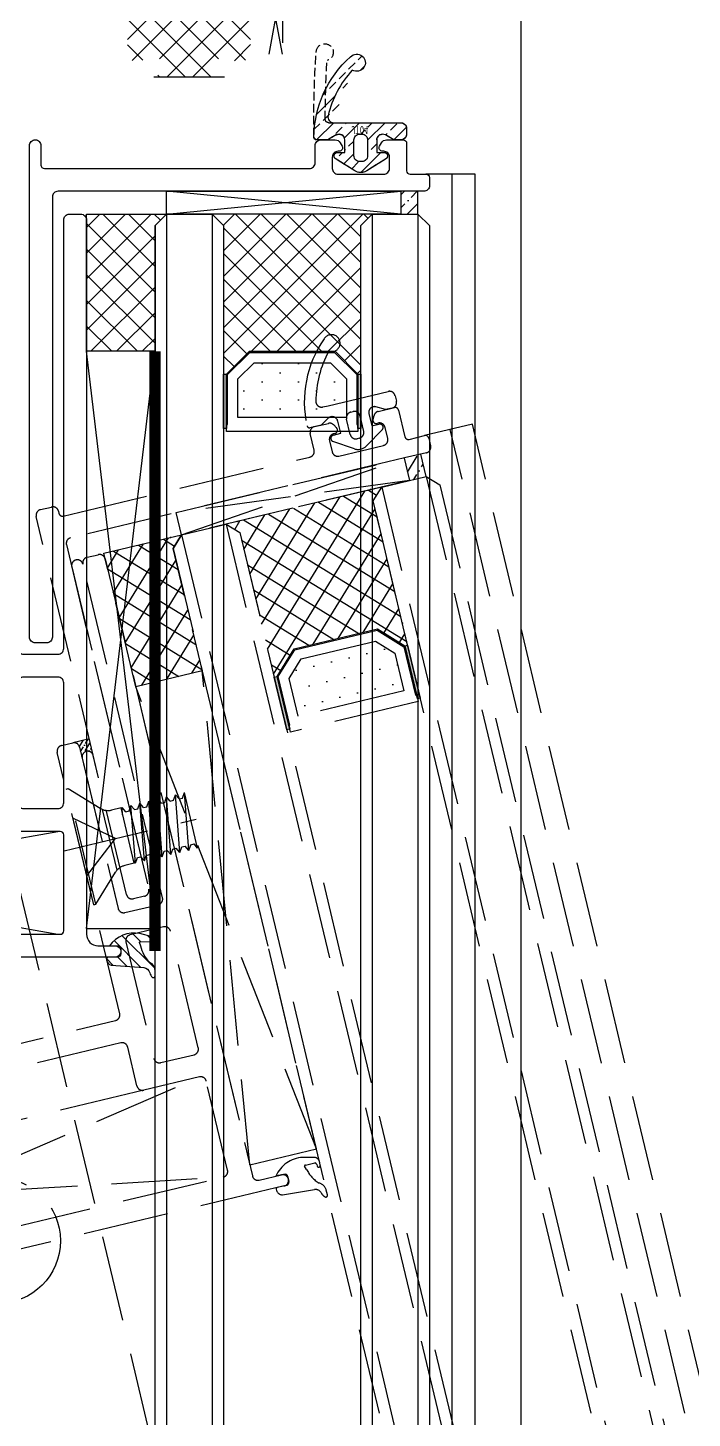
# Model space of a CAD drawing. Extents: x 220580 to 2027826, y -309201 to 71987.
# Drawn here: x 361710.4 to 361768.6, y -163010.7 to -162889 of the extents above; entities that cross this region are included whole.
import ezdxf
from ezdxf.enums import TextEntityAlignment as Align

# ---------------------------------------------------------------- set-up
doc = ezdxf.new("R2010")
doc.units = 0
doc.linetypes.add('CENTER', pattern=[2, 1.25, -0.25, 0.25, -0.25])
doc.linetypes.add('ZN-DASH', pattern=[0.35, 0.25, -0.1])
for name, color, linetype in [('!ZN1-填充-8', 8, 'Continuous'), ('!ZN1-标注-173', 173, 'Continuous'), ('!ZN3-玻璃幕墙-4', 4, 'Continuous'), ('!ZN4-辅助材料-1', 1, 'Continuous'), ('!ZN5-铝材投影-112', 112, 'Continuous'), ('!ZN5-铝材断面-6', 6, 'Continuous'), ('!ZN6-虚线-8', 8, 'ZN-DASH'), ('1辅助材料', 1, 'Continuous'), ('C18', 4, 'CENTER'), ('Fill', 8, 'Continuous'), ('L18', 6, 'Continuous')]:
    doc.layers.add(name, color=color, linetype=linetype)
doc.styles.add('黑体', font='simhei.ttf', dxfattribs={"height": 12})

# ---------------------------------------------------------------- blocks, each defined once
blk = doc.blocks.new('*U273')
at = {"layer": '!ZN1-填充-8'}
h = blk.add_hatch(dxfattribs=at)
h.set_pattern_fill('ANSI37', color=256, scale=0.5, style=0)
h.set_pattern_definition([(45, (6, 0), (-1.12253, 1.12253), []), (135, (6, 0), (-1.12253, -1.12253), [])])
h.paths.add_polyline_path([(0, 5), (0, 19), (1, 18), (14, 18), (14, 17.75), (12, 15.75), (12, 8.25), (14, 6.25), (14, 6), (1, 6)])
for points in [[(18.75, 18), (14, 18), (14, 17.75), (18.75, 17.75)], [(18.75, 6.25), (14, 6.25), (14, 6), (18.75, 6)]]:
    blk.add_hatch(color=256, dxfattribs=at).paths.add_polyline_path(points)
h = blk.add_hatch(dxfattribs=at)
h.set_pattern_fill('DOTS', color=8, style=0)
h.set_pattern_definition([(0, (6, 0), (0.79375, 1.5875), [0, -1.5875])])
h.paths.add_polyline_path([(13, 15.34), (13, 8.66), (14.41, 7.25), (17.8, 7.25), (17.8, 16.75), (14.41, 16.75)])
for p, q in [((0, 23), (421.5, 23)), ((0, 19), (421.5, 19)), ((0, 5), (421.5, 5)), ((0, 1), (421.5, 1))]:
    blk.add_line(p, q, dxfattribs=at)
at = {"layer": '!ZN3-玻璃幕墙-4'}
for points in [[(421.5, 24), (1, 24), (0, 23), (0, 19), (1, 18), (421.5, 18)], [(421.5, 6), (1, 6), (0, 5), (0, 1), (1, 0), (421.5, 0)]]:
    blk.add_lwpolyline(points, dxfattribs=at)
at = {"layer": '!ZN4-辅助材料-1'}
for points in [[(0, 5), (0, 19), (1, 18), (14, 18), (14, 17.75), (12, 15.75), (12, 8.25), (12, 8.25), (14, 6.25), (14, 6), (1, 6), (0, 5)], [(12, 15.75), (12, 8.25), (14, 6.25), (19, 6.25), (19, 17.75), (14, 17.75)], [(18.75, 18), (14, 18), (14, 17.75), (18.75, 17.75)], [(13, 15.34), (13, 8.66), (14.41, 7.25), (17.8, 7.25), (17.8, 16.75), (14.41, 16.75)], [(18.75, 6.25), (14, 6.25), (14, 6), (18.75, 6)]]:
    blk.add_lwpolyline(points, close=True, dxfattribs=at)
blk.add_lwpolyline([(18.4, 17.75), (18.4, 17.65), (14.04, 17.65), (12.1, 15.71), (12.1, 8.29), (14.04, 6.35), (18.4, 6.35), (18.4, 6.25), (18.4, 6.35)], dxfattribs=at)
at = {"layer": 'Defpoints', "color": 250}
for p in [(0, 24), (0, 18), (0, 6), (12, 6), (0, 0)]:
    blk.add_point(p, dxfattribs=at)
blk = doc.blocks.new('g1')
at = {"layer": '!ZN4-辅助材料-1', "linetype": 'ZN-DASH', "ltscale": 30}
for points in [[(9, -39.78), (9, -52.36, -0.626789), (-9, -52.36), (-9, -2.19)], [(5, -31.42), (5, -37.82, -0.536675), (-5, -37.82), (-5, -10.54)]]:
    blk.add_lwpolyline(points, format="xyb", dxfattribs=at)
for centre in [(0, 0), (0, -48)]:
    blk.add_circle(centre, 2.5, dxfattribs=at)
blk = doc.blocks.new('g4')
at = {"layer": '!ZN4-辅助材料-1', "linetype": 'ZN-DASH', "ltscale": 30}
blk.add_lwpolyline([(-54.67, 190.2), (-49.38, 200.32, -0.455726), (-46.45, 201.02), (-37.16, 194.38), (9.77, -2.15, -0.626789), (-7.74, -6.33)], format="xyb", close=True, dxfattribs=at)
blk.add_circle((-39.02, 163.41), 5.5, dxfattribs=at)
blk = doc.blocks.new('滑撑')
at = {"layer": '!ZN4-辅助材料-1', "linetype": 'ZN-DASH', "ltscale": 20}
blk.add_blockref('g4', (54.24, -217.22), dxfattribs=at)
at = {"layer": '!ZN4-辅助材料-1', "linetype": 'ZN-DASH', "ltscale": 20, "rotation": 347.8396271349503}
blk.add_blockref('g1', (10.18, -32.4), dxfattribs=at)
blk = doc.blocks.new('LDMM4')
at = {"layer": 'C18'}
for p, q in [((0, 5), (0, -5)), ((5, 0), (-5, 0))]:
    blk.add_line(p, q, dxfattribs=at)
at = {"layer": 'L18'}
blk.add_lwpolyline([(-0.8, 0.8), (-0.8, 2.2), (0.8, 2.2), (0.8, 0.8), (2.2, 0.8), (2.2, -0.8), (0.8, -0.8), (0.8, -2.2), (-0.8, -2.2), (-0.8, -0.8), (-2.2, -0.8), (-2.2, 0.8)], close=True, dxfattribs=at)
blk.add_circle((0, 0), 4, dxfattribs=at)
blk = doc.blocks.new('防脱落块')
at = {"layer": '!ZN4-辅助材料-1', "linetype": 'ZN-DASH', "ltscale": 20}
for points in [[(-10, 0), (10, 0), (10, -40), (-10, -40)], [(23.94, -79.85), (43.39, -75.21), (52.68, -114.11), (33.23, -118.76)]]:
    blk.add_lwpolyline(points, close=True, dxfattribs=at)
for points, knots in [([(-1.92, -40), (-1.93, -40.04), (-1.94, -40.08), (-1.96, -40.13), (-2.95, -43.5), (-4.43, -48.53), (-4.46, -56.67), (-3.82, -63.11), (-0.91, -68.62), (2.35, -72.31), (6.42, -75.01), (11.05, -75.46), (15.06, -73.94), (17.96, -70.16), (18.19, -64.99), (22.64, -59.93), (28.61, -62.67), (30.14, -67.31), (30.93, -71.29), (31.61, -74.7), (32.03, -76.83), (32.24, -77.87)], [-0.13138, -0.13138, -0.13138, -0.13138, 0, 0, 0, 10.466883, 15.580271, 24.386052, 29.514221, 33.979676, 39.078367, 43.776855, 47.35359, 51.536366, 57.145, 62.819229, 68.152594, 73.128927, 77.044981, 80.372625, 83.557134, 83.557134, 83.557134, 83.557134]), ([(0.17, -40), (0.1, -40.23), (0.03, -40.46), (-0.04, -40.69), (-0.04, -40.69), (-0.04, -40.69), (-0.04, -40.69), (-0.19, -41.22), (-0.35, -41.74), (-0.8, -43.3), (-1.09, -44.32), (-1.62, -46.44), (-1.86, -47.52), (-2.14, -49.24), (-2.23, -49.88), (-2.41, -51.77), (-2.44, -53.08), (-2.4, -55.18), (-2.37, -55.96), (-2.28, -57.5), (-2.22, -58.25), (-1.95, -60.49), (-1.66, -61.91), (-0.94, -64), (-0.63, -64.73), (0.1, -66.15), (0.52, -66.84), (1.47, -68.2), (2, -68.86), (2.96, -69.87), (3.35, -70.25), (4.18, -70.97), (4.61, -71.3), (5.78, -72.1), (6.53, -72.49), (8.07, -73.03), (8.89, -73.18), (10.38, -73.22), (11.04, -73.14), (12.3, -72.81), (12.88, -72.56), (13.57, -72.09), (13.75, -71.96), (14.11, -71.65), (14.27, -71.48), (14.75, -70.94), (15.03, -70.53), (15.42, -69.78), (15.56, -69.45), (15.8, -68.71), (15.9, -68.29), (16.12, -67.39), (16.22, -66.91), (16.47, -65.94), (16.61, -65.48), (16.94, -64.56), (17.13, -64.11), (17.58, -63.24), (17.84, -62.82), (18.57, -61.8), (19.08, -61.22), (20.27, -60.22), (20.96, -59.79), (22.02, -59.41), (22.32, -59.32), (23.08, -59.17), (23.55, -59.14), (24.45, -59.18), (24.9, -59.25), (26.27, -59.58), (27.16, -59.98), (28.39, -60.8), (28.81, -61.14), (29.49, -61.8), (29.77, -62.11), (30.26, -62.75), (30.47, -63.08), (31.19, -64.33), (31.53, -65.26), (31.91, -66.52), (32, -66.88), (32.18, -67.58), (32.27, -67.94), (32.5, -68.98), (32.65, -69.67), (33.05, -71.7), (33.31, -73.03), (33.78, -75.38), (33.99, -76.39), (34.19, -77.4)], [-0.716074, -0.716074, -0.716074, -0.716074, -0.006816, -0.006816, -0.006816, 0, 0, 0, 1.626223, 1.626223, 4.878669, 4.878669, 8.379967, 8.379967, 10.448984, 10.448984, 14.58702, 14.58702, 16.972118, 16.972118, 19.357215, 19.357215, 24.127411, 24.127411, 26.797284, 26.797284, 29.467157, 29.467157, 32.294314, 32.294314, 34.132581, 34.132581, 35.970848, 35.970848, 39.022032, 39.022032, 42.073217, 42.073217, 44.592376, 44.592376, 47.111535, 47.111535, 48.060688, 48.060688, 49.009842, 49.009842, 50.908148, 50.908148, 52.368911, 52.368911, 53.829673, 53.829673, 55.290435, 55.290435, 56.539128, 56.539128, 57.661556, 57.661556, 58.783983, 58.783983, 60.47596, 60.47596, 62.167936, 62.167936, 62.779817, 62.779817, 63.71072, 63.71072, 64.641623, 64.641623, 66.70366, 66.70366, 67.865762, 67.865762, 68.776978, 68.776978, 69.688193, 69.688193, 72.171552, 72.171552, 73.19876, 73.19876, 74.225968, 74.225968, 76.280385, 76.280385, 80.389218, 80.389218, 83.484339, 83.484339, 83.484339, 83.484339])]:
    blk.add_open_spline(points, degree=3, knots=knots, dxfattribs=at)
for p in [(0, -10), (0, -30)]:
    blk.add_blockref('LDMM4', p, dxfattribs=at)
at = {"layer": '!ZN4-辅助材料-1', "linetype": 'ZN-DASH', "ltscale": 20, "rotation": 13.42932730144373}
for p in [(35.99, -87.26), (40.63, -106.71)]:
    blk.add_blockref('LDMM4', p, dxfattribs=at)
blk = doc.blocks.new('20201207132729修')
at = {"layer": '!ZN1-填充-8', "linetype": 'ZN-DASH', "ltscale": 30}
h = blk.add_hatch(dxfattribs=at)
h.set_pattern_fill('ANSI36', color=256, scale=0.5, angle=13.4294, style=0)
h.set_pattern_definition([(58.429364, (-83369.4192, -47808.5754), (0.0509714196, 1.59904209), [1.984375, -0.396875, 0, -0.396875])])
h.paths.add_polyline_path([(21.18, 36.16), (21.65, 34.21), (20.19, 33.86), (19.72, 35.81)])
h = blk.add_hatch(dxfattribs=at)
h.set_pattern_fill('ANSI37', color=256, scale=0.5, angle=13.4294, style=0)
h.set_pattern_definition([(58.429364, (-51111.8048, -40075.5708), (-1.35254264, 0.83113456), []), (148.429364, (-51111.8048, -40075.5708), (-0.83113456, -1.35254264), [])])
h.paths.add_polyline_path([(17.76, 33.28), (4.14, 30.03), (5.34, 29.29), (8.36, 16.65), (8.61, 16.71), (10.09, 19.12), (17.38, 20.86), (19.79, 19.38), (20.03, 19.43), (17.02, 32.08)])
h = blk.add_hatch(dxfattribs=at)
h.set_pattern_fill('ANSI37', color=256, angle=103.4294, style=0)
h.set_pattern_definition([(148.429364, (-2176.137, -61497.5225), (-0.83113456, -1.35254264), []), (238.429364, (-2176.137, -61497.5225), (1.35254264, -0.83113456), [])])
h.paths.add_polyline_path([(-3.77, 15.81), (-6.44, 26.99), (-6.56, 27.48), (0.25, 29.1), (-0.49, 27.9), (2.06, 17.2)])
h = blk.add_hatch(dxfattribs=at)
h.set_pattern_fill('DOTS', color=256, angle=13.4294, style=0)
h.set_pattern_definition([(13.429364, (-51111.8048, -40075.5708), (0.40335529, 1.72843855), [0, -1.5875])])
h.paths.add_polyline_path([(10.72, 18.24), (17.21, 19.79), (18.91, 18.74), (19.7, 15.45), (10.46, 13.24), (9.67, 16.53)])
for points in [[(20.89, 14.76), (19.79, 19.38), (20.03, 19.43), (21.14, 14.81)], [(9.47, 12.03), (8.36, 16.65), (8.61, 16.71), (9.71, 12.09)]]:
    blk.add_hatch(color=256, dxfattribs=at).paths.add_polyline_path(points)
h = blk.add_hatch(dxfattribs=at)
h.set_pattern_fill('ANSI36', color=256, scale=0.2, angle=13.4294, style=0)
h.set_pattern_definition([(58.42936397, (-26177.54353, -50554.8144), (0.0203885678, 0.639616836), [0.79375, -0.15875, 0, -0.15875])])
h.paths.add_polyline_path([(-8.08, 10.15), (-8.08, 10.15, -0.414214), (-7.48, 9.78), (-7.82, 11.24), (-9.28, 10.89, -0.414214), (-8.68, 10.52), (-8.45, 9.55, -0.414214)])
for p, q in [((119.9, -364.35), (23.75, 38.31)), ((0.25, 29.1), (19.72, 35.81)), ((21.65, 34.21), (21.18, 36.16)), ((21.65, 34.21), (116.81, -364.35)), ((20.19, 33.86), (-0.22, 31.05)), ((17.76, 33.28), (112.7, -364.35)), ((4.14, 30.03), (98.31, -364.35)), ((0.25, 29.1), (94.2, -364.35)), ((6.21, -26.02), (2.06, 17.2)), ((12.05, -24.63), (-3.77, 15.81)), ((-7.82, 11.24), (-9.28, 10.89)), ((-9.86, 6.85), (-9.67, 6.89)), ((-7.44, -3.27), (-9.86, 6.85)), ((-7.25, -3.22), (-9.67, 6.89)), ((-9.67, 6.89), (-6.87, 5.18)), ((-1.23, 5.69), (-1.06, 6.17)), ((-0.68, 1.12), (-1.06, 6.17)), ((-0.75, 5.8), (-1.06, 6.17)), ((-0.46, 5.87), (-0.28, 6.36)), ((0.1, 1.31), (-0.28, 6.36)), ((0.03, 5.99), (-0.28, 6.36)), ((0.32, 6.06), (0.49, 6.54)), ((1.65, 1.68), (0.49, 6.54)), ((0.88, 1.49), (0.49, 6.54)), ((-5.39, -0.24), (-6.66, 5.07)), ((-5.05, 5.22), (-5.89, 5.02)), ((-3.89, 0.36), (-5.05, 5.22)), ((-5.01, 5.07), (-4.95, 5.24)), ((-4.64, 4.87), (-4.95, 5.24)), ((-4.91, 4.61), (-4.95, 5.24)), ((-4.64, 4.87), (-4.35, 4.94)), ((-4.35, 4.94), (-4.18, 5.43)), ((-3.79, 0.38), (-4.18, 5.43)), ((-3.86, 5.06), (-4.18, 5.43)), ((-3.86, 5.06), (-3.57, 5.13)), ((-3.57, 5.13), (-3.4, 5.61)), ((-3.01, 0.57), (-3.4, 5.61)), ((-3.08, 5.24), (-3.4, 5.61)), ((-3.08, 5.24), (-2.79, 5.31)), ((-2.79, 5.31), (-2.62, 5.8)), ((-2.24, 0.75), (-2.62, 5.8)), ((-2.3, 5.43), (-2.62, 5.8)), ((-2.3, 5.43), (-2.01, 5.5)), ((-2.01, 5.5), (-1.84, 5.99)), ((-1.46, 0.94), (-1.84, 5.99)), ((-1.52, 5.62), (-1.84, 5.99)), ((-1.52, 5.62), (-1.23, 5.69)), ((-0.75, 5.8), (-0.46, 5.87)), ((0.03, 5.99), (0.32, 6.06)), ((-10.02, 1.46), (1.53, 4.22)), ((-5.54, 2.53), (-9.26, 4.32)), ((-8.05, -0.74), (-5.54, 2.53)), ((-2.24, 0.75), (-2.06, 1.24)), ((-2.06, 1.24), (-1.77, 1.31)), ((-1.46, 0.94), (-1.77, 1.31)), ((-1.46, 0.94), (-1.29, 1.42)), ((-1.29, 1.42), (-1, 1.49)), ((-0.68, 1.12), (-1, 1.49)), ((-0.68, 1.12), (-0.51, 1.61)), ((-0.51, 1.61), (-0.22, 1.68)), ((0.1, 1.31), (-0.22, 1.68)), ((0.1, 1.31), (0.27, 1.79)), ((0.27, 1.79), (0.56, 1.86)), ((0.88, 1.49), (0.56, 1.86)), ((0.88, 1.49), (1.05, 1.98)), ((1.05, 1.98), (1.34, 2.05)), ((1.65, 1.68), (1.34, 2.05)), ((-3.89, 0.36), (-4.73, 0.16)), ((-3.79, 0.38), (-3.93, 0.55)), ((-3.79, 0.38), (-3.62, 0.87)), ((-3.62, 0.87), (-3.33, 0.94)), ((-3.01, 0.57), (-3.33, 0.94)), ((-3.01, 0.57), (-2.84, 1.05)), ((-2.84, 1.05), (-2.55, 1.12)), ((-2.24, 0.75), (-2.55, 1.12)), ((-7.25, -3.22), (-5.53, -0.43)), ((-7.44, -3.27), (-7.25, -3.22)), ((-45.71, -38.93), (1.81, -18.33)), ((-3.06, -19.49), (-27.37, -25.3)), ((-47.8, -30.18), (3.9, -27.09))]:
    blk.add_line(p, q, dxfattribs=at)
for points in [[(13.08, 40.39), (18.33, 41.64, -0.414214), (18.93, 41.27), (19.05, 40.79, -0.414214), (18.68, 40.19), (18.1, 40.05), (17.26, 40.29, 0.575867), (16.64, 39.7), (16.89, 38.63), (17.52, 38.78, -0.691129), (17.83, 38.31), (16.42, 36.87, -0.288214), (15.38, 36.62), (13.47, 37.27, -0.691129), (13.54, 37.83), (14.17, 37.98), (13.91, 39.05, 0.575867), (13.08, 39.3), (12.45, 38.7), (11.48, 38.47, -0.414214), (11.23, 38.62), (11.23, 38.62, -0.21258), (12.72, 46.23, -2.116586), (13.13, 45.15, 0.127199), (12, 40.77, 0.484661), (12.62, 40.28), (13.08, 40.39)], [(-8.39, 26.53, -0.414214), (-8.02, 27.13), (-7.05, 27.36, -0.414214), (-6.44, 26.99), (6.44, -26.99, 0.414214), (7.05, -27.36), (8.99, -26.9, -0.414214), (9.6, -27.27), (9.6, -27.27, -0.414214), (9.22, -27.87), (-47.19, -41.34, -0.414214)], [(-19.15, -16.65), (-5.54, -13.4), (-5.54, -13.4, 0.414214), (-5.17, -12.8), (-10.63, 10.06, -0.414214), (-10.26, 10.66), (-9.28, 10.89, -0.414214), (-8.68, 10.52), (-5.31, -3.58, 0.414214), (-4.71, -3.95), (-1.79, -3.26, 0.414214), (-1.42, -2.65), (-8.39, 26.53)], [(-8.39, 26.53, 0.414214), (-8.99, 26.9), (-8.99, 26.9, 0.414214), (-9.36, 26.29), (-2.63, -1.91, -0.414214), (-3, -2.52), (-3.97, -2.75, -0.414214), (-4.57, -2.38), (-7.48, 9.78, 0.414214), (-8.08, 10.15), (-8.08, 10.15, 0.414214), (-8.45, 9.55), (-5.31, -3.58, 0.414214), (-4.71, -3.95), (-1.79, -3.26, 0.414214), (-1.42, -2.65), (-8.39, 26.53)], [(-45.71, -38.93), (3.9, -27.09, 0.414214), (4.27, -26.48), (2.41, -18.7, 0.414214), (1.81, -18.33), (-3.06, -19.49, -0.414214), (-3.66, -19.12), (-4.47, -15.72, 0.414214), (-5.07, -15.35), (-15.04, -17.73, 0.414214)], [(9.33, -26.85, -0.361853), (9.53, -27.01), (9.64, -27.46, -0.414081), (9.42, -27.82), (8.62, -28.01, 0.393774), (8.52, -28.16), (8.56, -28.27, 0.339454), (9.07, -28.64), (11.89, -28.18, -0.309009), (12.49, -28.5, 0.166198), (12.82, -28.83, 0.615201), (13.01, -28.65), (12.91, -28.24, 0.280837), (12.29, -27.62, -0.147614), (11.19, -26.42), (11.01, -26.14, -0.611335), (11.1, -26.04), (11.91, -25.84, -0.273777), (12.07, -25.99), (12.1, -26.11, 1.027808), (12.38, -26.03), (12.31, -25.71, 0.252626), (11.95, -25.38), (10.85, -25.37, 0.287212), (8.51, -27.01, -0.009769), (9.33, -26.85, -0.030001)]]:
    blk.add_lwpolyline(points, format="xyb", dxfattribs=at)
for points in [[(-10.52, 31.16), (-10.48, 30.96, 0.414214), (-10.12, 30.74), (11.48, 35.9, 0.414214), (11.85, 36.5), (11.5, 37.96, -0.414214), (11.87, 38.56), (13.09, 38.85, -0.267949), (13.57, 38.71), (13.81, 38.46, -0.57735), (13.66, 37.96), (13.56, 37.94, 0.414214), (13.19, 37.33), (13.42, 36.36, 0.414214), (14.02, 35.99), (17.92, 36.92, 0.414214), (18.29, 37.52), (18.05, 38.5, 0.414214), (17.45, 38.87), (17.35, 38.84, -0.57735), (17, 39.22), (17.1, 39.55, -0.267949), (17.46, 39.9), (18.87, 40.23, -0.414214), (19.23, 40.01), (19.79, 37.68, 0.414214), (20.15, 37.45), (21.51, 37.78, -0.414214), (21.88, 37.56), (22.04, 36.88, -0.414214), (21.67, 36.27), (19.76, 35.82), (-9.46, 28.84, 0.414214), (-9.83, 28.24), (-2.63, -1.91, -0.414214), (-3, -2.52), (-3.97, -2.75, -0.414214), (-4.57, -2.38), (-12.47, 30.69, -0.414214), (-12.1, 31.3), (-11.13, 31.53, -0.414214)], [(15.86, 39.51), (16.18, 38.15, -0.414214), (15.81, 37.55), (15.62, 37.5, -0.414214), (15.01, 37.87), (14.69, 39.23, -0.414214), (15.06, 39.83), (15.25, 39.88, -0.414214)], [(1.71, -15.78), (-0.73, -5.57, 0.414214), (-1.33, -5.2), (-4.25, -5.9, 0.414214), (-4.62, -6.5), (-2.18, -16.71, 0.414214), (-1.58, -17.08), (1.34, -16.39, 0.414214)]]:
    blk.add_lwpolyline(points, format="xyb", close=True, dxfattribs=at)
for points in [[(121.95, -364.35), (25.7, 38.78), (21.51, 37.78)], [(111.67, -364.35), (17.02, 32.08), (17.76, 33.28), (21.65, 34.21), (22.85, 33.47), (117.84, -364.35)], [(93.17, -364.35), (-0.49, 27.9), (0.25, 29.1), (4.14, 30.03), (5.34, 29.29), (99.34, -364.35)], [(9.63, 12.43), (9.72, 12.45), (8.71, 16.69), (10.15, 19.03), (17.36, 20.75), (19.7, 19.31), (20.72, 15.07), (20.81, 15.1), (20.72, 15.07)]]:
    blk.add_lwpolyline(points, dxfattribs=at)
for points in [[(-0.22, 31.05), (19.72, 35.81), (20.19, 33.86), (0.25, 29.1)], [(17.76, 33.28), (4.14, 30.03), (5.34, 29.29), (8.36, 16.65), (8.61, 16.71), (10.09, 19.12), (17.38, 20.86), (17.38, 20.86), (19.79, 19.38), (20.03, 19.43), (17.02, 32.08), (17.76, 33.28)], [(-3.77, 15.81), (-6.44, 26.99), (-6.56, 27.48), (0.25, 29.1), (-0.49, 27.9), (2.06, 17.2)], [(10.09, 19.12), (17.38, 20.86), (19.79, 19.38), (20.95, 14.51), (9.77, 11.84), (8.61, 16.71)], [(10.72, 18.24), (17.21, 19.79), (18.91, 18.74), (19.7, 15.45), (10.46, 13.24), (9.67, 16.53)], [(20.89, 14.76), (19.79, 19.38), (20.03, 19.43), (21.14, 14.81)], [(12.05, -24.63), (2.06, 17.2), (-3.77, 15.81), (6.21, -26.02)], [(9.47, 12.03), (8.36, 16.65), (8.61, 16.71), (9.71, 12.09)]]:
    blk.add_lwpolyline(points, close=True, dxfattribs=at)
for centre, start, end in [((-6.19, 6.28), 238.4294, 283.4294), ((-4.43, -1.11), 103.4294, 148.4294)]:
    blk.add_arc(centre, 1.3, start, end, dxfattribs=at)
for p in [(16.78, 33.05), (5.11, 30.26), (-0.72, 28.87), (19.57, 21.38)]:
    blk.add_point(p, dxfattribs=at)
blk = doc.blocks.new('JT04')
at = {"layer": '!ZN1-填充-8'}
h = blk.add_hatch(dxfattribs=at)
h.set_pattern_fill('ANSI33', color=256, scale=0.5, style=0)
h.set_pattern_definition([(45, (35969.105, 42810.8134), (-1.122532015, 1.122532015), []), (45, (35970.2275, 42810.8134), (-1.122532015, 1.122532015), [0.79375, -0.396875])])
edge = h.paths.add_edge_path(flags=16)
edge.add_line((-3, -0.6), (-1.6, -0.6))
edge.add_arc((-1.6, -0.1), 0.5, 270, 360)
edge.add_line((-1.1, -0.1), (-1.1, 0.1))
edge.add_arc((-1.6, 0.1), 0.5, 0, 90)
edge.add_line((-1.6, 0.6), (-3, 0.6))
edge.add_arc((-3, 0.1), 0.5, 90, 180)
edge.add_line((-3.5, 0.1), (-3.5, -0.1))
edge.add_arc((-3, -0.1), 0.5, 180, 270)
edge = h.paths.add_edge_path()
edge.add_line((-4.5, 1.9), (-4.5, -3.5))
edge.add_arc((-4, -3.5), 0.5, 180, 270)
edge.add_line((-4, -4), (-3.5, -4))
edge.add_arc((-3.5, -3.5), 0.5, 270, 360)
edge.add_line((-3, -3.5), (-3, -2.9))
edge.add_line((-3, -2.9), (-3.43, -2.15))
edge.add_arc((-3, -1.9), 0.5, 90, 209.7449, ccw=False)
edge.add_line((-3, -1.4), (-1.9, -1.4))
edge.add_line((-1.9, -1.4), (-1.9, -2.04))
edge.add_arc((-1.6, -2.04), 0.3, 180, 318.5979)
edge.add_line((-1.37, -2.24), (-0.3, -0.53))
edge.add_arc((-1.15, 0), 1, 327.8446, 392.1554)
edge.add_line((-0.3, 0.53), (-1.37, 2.24))
edge.add_arc((-1.6, 2.04), 0.3, 41.4021, 180)
edge.add_line((-1.9, 2.04), (-1.9, 1.4))
edge.add_line((-1.9, 1.4), (-3, 1.4))
edge.add_arc((-3, 1.9), 0.5, 150.2551, 270, ccw=False)
edge.add_line((-3.43, 2.15), (-3, 2.9))
edge.add_line((-3, 2.9), (-3, 3.9))
edge.add_arc((-3.2, 3.9), 0.2, 0, 90)
edge.add_line((-3.2, 4.1), (-3.21, 4.1))
edge.add_arc((-3.13, -5.42), 9.52, 90.4574, 138.4625)
edge.add_arc((-9.75, 0.35), 0.75, 132.7875, 391.6323)
edge.add_arc((-3.02, -5.93), 9.04, 103.4306, 132.4268, ccw=False)
edge.add_arc((-5, 2.37), 0.5, 0, 103.4306, ccw=False)
edge.add_line((-4.5, 2.37), (-4.5, 1.9))
at = {"layer": '!ZN4-辅助材料-1', "color": 1}
blk.add_lwpolyline([(-4.5, 1.9), (-4.5, -3.5, 0.414214), (-4, -4), (-3.5, -4, 0.414214), (-3, -3.5), (-3, -2.9), (-3.43, -2.15, -0.575867), (-3, -1.4), (-1.9, -1.4), (-1.9, -2.04, 0.691129), (-1.37, -2.24), (-0.3, -0.53, 0.288214), (-0.3, 0.53), (-1.37, 2.24, 0.691129), (-1.9, 2.04), (-1.9, 1.4), (-3, 1.4, -0.575867), (-3.43, 2.15), (-3, 2.9), (-3, 3.9, 0.414214), (-3.2, 4.1), (-3.21, 4.1, 0.21258), (-10.26, 0.9, 2.116586), (-9.11, 0.74, -0.127199), (-5.11, 2.86, -0.484661), (-4.5, 2.37), (-4.5, 1.9)], format="xyb", dxfattribs=at)
blk.add_lwpolyline([(-3, -0.6), (-1.6, -0.6, 0.414214), (-1.1, -0.1), (-1.1, 0.1, 0.414214), (-1.6, 0.6), (-3, 0.6, 0.414214), (-3.5, 0.1), (-3.5, -0.1, 0.414214)], format="xyb", close=True, dxfattribs=at)
at = {"layer": '!ZN6-虚线-8', "color": 8, "linetype": 'ZN-DASH', "ltscale": 3}
blk.add_lwpolyline([(-4.5, -3.5, 0.414214), (-4, -4), (-3.5, -4, 0.414214), (-3, -3.5), (-3, -2.9), (-3.43, -2.15, -0.575867), (-3, -1.4), (-1.9, -1.4), (-1.9, -2.04, 0.691129), (-1.37, -2.24), (-0.3, -0.53, 0.288214), (-0.3, 0.53), (-1.37, 2.24, 0.691129), (-1.9, 2.04), (-1.9, 1.4), (-3, 1.4, -0.575867), (-3.43, 2.15), (-3, 2.9), (-3, 3.81, 0.409469), (-3.3, 4.1, 0.021847), (-10.66, 3.9, 2.016412), (-9.94, 2.95, -0.014687), (-4.8, 3.11, -0.415315), (-4.5, 2.81), (-4.5, 1.9)], format="xyb", close=True, dxfattribs=at)
at = {"layer": 'Defpoints', "ltscale": 15, "style": '黑体', "width": 0.8}
blk.add_text('JT04', height=0.7, rotation=270, dxfattribs=at).set_placement((-4.2, 0.09), align=Align.CENTER)
blk = doc.blocks.new('3mm厚胶条')
at = {"layer": 'Fill'}
h = blk.add_hatch(dxfattribs=at)
h.set_pattern_fill('ANSI31', color=256, scale=0.5)
h.set_pattern_definition([(45, (0, 0), (-0.56127, 0.56127), [])])
edge = h.paths.add_edge_path()
edge.add_arc((0.2, 0.3), 0.3, 269.9759, 360, ccw=False)
edge.add_line((0.2, 0), (-0.2, 0))
edge.add_arc((-0.2, 0.3), 0.3, 180, 269.9742, ccw=False)
edge.add_line((-0.5, 0.3), (-0.5, 1.12))
edge.add_arc((-0.62, 1.12), 0.129, 359.2239, 445.1968)
edge.add_line((-0.61, 1.25), (-0.73, 1.24))
edge.add_arc((-0.7, 0.72), 0.522, 92.7067, 167.7067)
edge.add_line((-1.21, 0.83), (-1.41, -2.02))
edge.add_arc((-2.01, -1.94), 0.603, 283.8045, 352.491, ccw=False)
edge.add_arc((-1.71, -3.24), 0.727, 102.3956, 140.1403)
edge.add_arc((-2.15, -2.85), 0.148, 146.7831, 273.1826)
edge.add_line((-2.14, -3), (-1.72, -3))
edge.add_arc((-1.72, -2.15), 0.851, 270.0552, 332.802)
edge.add_arc((1.05, -4.49), 2.8, 102.3225, 135.9107, ccw=False)
edge.add_line((0.45, -1.75), (0.77, -1.64))
edge.add_arc((0.78, -1.71), 0.0746, -26.0489, 99.7067, ccw=False)
edge.add_line((0.85, -1.74), (0.86, -2.58))
edge.add_arc((0.66, -2.48), 0.224, 272.7067, 333.9511, ccw=False)
edge.add_line((0.67, -2.7), (0.55, -2.71))
edge.add_arc((0.55, -2.85), 0.145, 91.2064, 274.3491)
edge.add_line((0.56, -3), (0.88, -3))
edge.add_arc((0.84, -2.49), 0.515, 275.1038, 331.8149)
edge.add_line((1.29, -2.73), (1.56, -1.66))
edge.add_arc((-1.09, -1.18), 2.7, 349.6372, 413.7361)
edge.add_line((0.5, 1), (0.5, 0.3))
at = {"layer": '1辅助材料'}
blk.add_lwpolyline([(0.5, 0.3, -0.414337), (0.2, 0), (-0.2, 0, -0.414081), (-0.5, 0.3), (-0.5, 1.12, 0.393774), (-0.61, 1.25), (-0.73, 1.24, 0.339454), (-1.21, 0.83), (-1.41, -2.02, -0.309009), (-1.87, -2.53, 0.166198), (-2.27, -2.77, 0.615201), (-2.14, -3), (-1.72, -3, 0.280837), (-0.96, -2.54, -0.147614), (0.45, -1.75), (0.77, -1.64, -0.611335), (0.85, -1.74), (0.86, -2.58, -0.273777), (0.67, -2.7), (0.55, -2.71, 1.027808), (0.56, -3), (0.88, -3, 0.252626), (1.29, -2.73), (1.56, -1.66, 0.287213), (0.5, 1), (0.5, 0.3)], format="xyb", dxfattribs=at)
blk = doc.blocks.new('20250828095116', base_point=(-112701.35, -32061.51))
at = {"layer": '!ZN1-填充-8'}
h = blk.add_hatch(dxfattribs=at)
h.set_pattern_fill('ANSI37', color=256, angle=90, style=0)
h.set_pattern_definition([(135, (0, 0), (-1.122532015, -1.122532015), []), (225, (0, 0), (1.122532015, -1.122532015), [])])
h.paths.add_polyline_path([(-112708.35, -32049.51), (-112708.35, -32061.01), (-112708.35, -32061.51), (-112701.35, -32061.51), (-112702.35, -32060.51), (-112702.35, -32049.51)])
at = {"layer": '!ZN1-填充-8', "ltscale": 15}
for p, q in [((-112708.35, -31999.01), (-112702.35, -32049.51)), ((-112702.35, -31999.01), (-112708.35, -32049.51))]:
    blk.add_line(p, q, dxfattribs=at)
at = {"layer": '!ZN4-辅助材料-1', "ltscale": 20, "const_width": 1}
blk.add_lwpolyline([(-112702.35, -32049.51), (-112702.35, -31997.05)], dxfattribs=at)
at = {"layer": '!ZN4-辅助材料-1'}
for points in [[(-112702.35, -31999.01), (-112702.35, -32049.51), (-112708.35, -32049.51), (-112708.35, -31999.01)], [(-112708.35, -32049.51), (-112708.35, -32061.01), (-112708.35, -32061.51), (-112701.35, -32061.51), (-112702.35, -32060.51), (-112702.35, -32049.51)]]:
    blk.add_lwpolyline(points, close=True, dxfattribs=at)
at = {"layer": '!ZN1-标注-173', "ltscale": 50, "extrusion": (0, 0, -1), "zscale": -1, "rotation": 270}
blk.add_blockref('3mm厚胶条', (112705.35, -31997.01), dxfattribs=at)
blk = doc.blocks.new('20250828095135', base_point=(-112732.75, -32047.51))
at = {"layer": '!ZN5-铝材断面-6'}
blk.add_lwpolyline([(-112712.34, -32067.51), (-112712.34, -32065.81, -0.414214), (-112712.04, -32065.51), (-112688.84, -32065.51, -0.414214), (-112688.34, -32066.01), (-112688.34, -32067.51, 0.414214), (-112687.84, -32068.01), (-112686.59, -32068.01, 0.267949), (-112686.16, -32067.76), (-112685.99, -32067.46, 0.57735), (-112686.24, -32067.01), (-112686.34, -32067.01, -0.414214), (-112686.84, -32066.51), (-112686.84, -32065.51, -0.414214), (-112686.34, -32065.01), (-112682.34, -32065.01, -0.414214), (-112681.84, -32065.51), (-112681.84, -32066.51, -0.414214), (-112682.34, -32067.01), (-112682.44, -32067.01, 0.57735), (-112682.7, -32067.46), (-112682.53, -32067.76, 0.267949), (-112682.1, -32068.01), (-112680.64, -32068.01, 0.414214), (-112680.34, -32067.71), (-112680.34, -32065.31, -0.414214), (-112680.04, -32065.01), (-112678.64, -32065.01, 0.414214), (-112678.34, -32064.71), (-112678.34, -32064.01, 0.414214), (-112678.84, -32063.51), (-112680.8, -32063.51), (-112710.84, -32063.51, -0.414214), (-112711.34, -32063.01), (-112711.34, -32024.51, 0.414214), (-112711.84, -32024.01), (-112712.84, -32024.01, 0.414214), (-112713.34, -32024.51), (-112713.34, -32067.51, 0.414214), (-112712.84, -32068.01), (-112712.84, -32068.01, 0.414214)], format="xyb", close=True, dxfattribs=at)
blk = doc.blocks.new('20250828095149', base_point=(-112732.75, -32047.51))
at = {"layer": '!ZN1-填充-8', "ltscale": 15}
for p, q in [((-112761.85, -31998.51), (-112710.85, -32007.51)), ((-112761.85, -32007.51), (-112710.85, -31998.51)), ((-112715.85, -32007.51), (-112740.85, -32007.51))]:
    blk.add_line(p, q, dxfattribs=at)
at = {"layer": '!ZN5-铝材断面-6'}
for points in [[(-112730.43, -32014.01), (-112716.85, -32014.01, -0.414214), (-112716.35, -32014.51), (-112716.35, -32038.01, 0.414214), (-112715.85, -32038.51), (-112714.85, -32038.51, 0.414214), (-112714.35, -32038.01), (-112714.35, -32023.51, -0.414214), (-112713.85, -32023.01), (-112710.85, -32023.01, -0.414214), (-112710.35, -32023.51), (-112710.35, -32061.01, 0.414214), (-112709.85, -32061.51), (-112708.85, -32061.51, 0.414214), (-112708.35, -32061.01), (-112708.35, -31998.51, -0.414214), (-112707.35, -31997.51), (-112705.85, -31997.51, 0.414214), (-112705.35, -31997.01, 0.414214), (-112705.85, -31996.51), (-112763.85, -31996.51, 0.414214), (-112764.35, -31997.01), (-112764.35, -32013.51, 0.414214), (-112763.85, -32014.01), (-112760.35, -32014.01, 0.414214), (-112759.85, -32013.51), (-112759.85, -32013.01, 0.414214), (-112760.35, -32012.51), (-112761.85, -32012.51, -0.414214), (-112762.35, -32012.01), (-112762.35, -32010.01, -0.414214), (-112761.85, -32009.51), (-112742.85, -32009.51, -0.414214), (-112742.35, -32010.01), (-112742.35, -32012.01, -0.414214), (-112742.85, -32012.51), (-112744.35, -32012.51, 0.414214), (-112744.85, -32013.01), (-112744.85, -32013.51, 0.414214), (-112744.35, -32014.01), (-112732.26, -32014.01, 0.198912), (-112731.91, -32013.87), (-112731.7, -32013.66, -0.414214), (-112730.99, -32013.66), (-112730.78, -32013.87, 0.198912)], [(-112735.6, -32012.01), (-112739.85, -32012.01, -0.414214), (-112740.35, -32011.51), (-112740.35, -32008.01, 0.414214), (-112740.85, -32007.51), (-112762.05, -32007.51, -0.414214), (-112762.35, -32007.21), (-112762.35, -31998.81, -0.414214), (-112762.05, -31998.51), (-112710.65, -31998.51, -0.414214), (-112710.35, -31998.81), (-112710.35, -32007.21, -0.414214), (-112710.65, -32007.51), (-112715.85, -32007.51, 0.414214), (-112716.35, -32008.01), (-112716.35, -32011.51, -0.414214), (-112716.85, -32012.01), (-112727.1, -32012.01, -0.414214), (-112727.6, -32011.51), (-112727.6, -32008.01, 0.414214), (-112728.1, -32007.51), (-112729.1, -32007.51, 0.414214), (-112729.6, -32008.01), (-112729.6, -32011.51, -0.414214), (-112730.1, -32012.01), (-112732.6, -32012.01, -0.414214), (-112733.1, -32011.51), (-112733.1, -32008.01, 0.414214), (-112733.6, -32007.51), (-112734.6, -32007.51, 0.414214), (-112735.1, -32008.01), (-112735.1, -32011.51, -0.414214)], [(-112710.35, -32010.01), (-112710.35, -32020.51, -0.414214), (-112710.85, -32021.01), (-112713.85, -32021.01, -0.414214), (-112714.35, -32020.51), (-112714.35, -32010.01, -0.414214), (-112713.85, -32009.51), (-112710.85, -32009.51, -0.414214)]]:
    blk.add_lwpolyline(points, format="xyb", close=True, dxfattribs=at)
blk = doc.blocks.new('20200528171243')
at = {"layer": '!ZN1-填充-8', "ltscale": 15}
h = blk.add_hatch(dxfattribs=at)
h.set_pattern_fill('ANSI36', color=256, scale=0.5, style=0)
h.set_pattern_definition([(45, (-2, -29.8455), (0.42095, 1.54348), [1.98438, -0.39687, 0, -0.39687])])
h.paths.add_polyline_path([(-2, -29.85), (0, -29.85), (0, -28.35), (-2, -28.35)])
at = {"layer": '!ZN3-玻璃幕墙-4', "color": 8, "ltscale": 15}
for p, q in [((0, -7.85), (-2, -28.35)), ((0, -28.35), (-2, -7.85))]:
    blk.add_line(p, q, dxfattribs=at)
at = {"layer": '!ZN4-辅助材料-1'}
blk.add_line((0, -29.85), (-2, -29.85), dxfattribs=at)
blk.add_lwpolyline([(-2, -7.85), (-2, -28.35), (0, -28.35), (0, -7.85)], close=True, dxfattribs=at)
blk = doc.blocks.new('20250828100248')
at = {"layer": '!ZN1-填充-8'}
h = blk.add_hatch(dxfattribs=at)
h.set_pattern_fill('ANSI37', color=8)
h.set_pattern_definition([(45, (76333.1129, -6600.1659), (-1.122532015, 1.122532015), []), (135, (76333.1129, -6600.1659), (-1.122532015, -1.122532015), [])])
h.paths.add_polyline_path([(73.57, 85.26, -0.393051), (74.06, 84.8, 0.929735), (75.26, 84.8, -0.47191), (75.89, 85.24, -0.477091), (76.86, 84.46), (76.86, 79.2, -0.414214), (76.06, 78.4, -0.58439), (75.26, 78.75, 1.051799), (74.06, 78.81), (74.06, 77), (68.38, 77, 0.414214), (68.88, 77.5), (68.88, 78.81, 0.959861), (67.68, 78.86, -0.390421), (67.19, 78.4, -0.556017), (66.09, 79.2), (66.09, 84.46, -0.477091), (67.05, 85.24, -0.47191), (67.68, 84.8, 0.929735), (68.88, 84.8, -0.393051), (69.38, 85.26)])
at = {"layer": '!ZN1-填充-8', "color": 8}
for p, q in [((79.64, 79), (78.44, 85.5)), ((79.64, 85.5), (78.44, 79))]:
    blk.add_line(p, q, dxfattribs=at)
at = {"layer": '!ZN1-填充-8', "ltscale": 15}
blk.add_line((35.75, 36.5), (-0.5, 44.5), dxfattribs=at)
blk.add_lwpolyline([(35.75, 38.5), (35.75, 45), (-0.5, 36.5)], dxfattribs=at)
at = {"layer": '!ZN4-辅助材料-1', "ltscale": 15}
for p, q in [((79.64, 84.5), (79.64, 80)), ((74.56, 77), (68.38, 77))]:
    blk.add_line(p, q, dxfattribs=at)
blk = doc.blocks.new('20250828100304')
at = {"layer": '!ZN5-铝材投影-112'}
blk.add_line((92, -407.5), (92, 17.5), dxfattribs=at)
blk.add_lwpolyline([(94, -407.5), (94, 17.5), (89.7, 17.5)], dxfattribs=at)
at = {"layer": '!ZN1-填充-8', "ltscale": 15, "extrusion": (0, 0, -1), "zscale": -1, "rotation": 270}
blk.add_blockref('20200528171243', (-59.15, 14), dxfattribs=at)
at = {"layer": '!ZN1-填充-8', "ltscale": 50, "xscale": -1, "rotation": 180}
blk.add_blockref('20250828095116', (67, 14), dxfattribs=at)
at = {"layer": '!ZN3-玻璃幕墙-4', "xscale": -1, "rotation": 90}
blk.add_blockref('*U273', (90, 14), dxfattribs=at)
at = {"layer": '!ZN4-辅助材料-1', "extrusion": (0, 0, -1), "zscale": -1, "rotation": 270}
blk.add_blockref('JT04', (-84, 17.5), dxfattribs=at)
at = {"layer": '!ZN5-铝材断面-6', "ltscale": 50}
blk.add_blockref('20250828100248', (-2.5, -51), dxfattribs=at)
at = {"layer": '!ZN5-铝材断面-6', "ltscale": 50, "xscale": -1, "rotation": 180}
for name in ['20250828095135', '20250828095149']:
    blk.add_blockref(name, (35.6, 0), dxfattribs=at)
at = {"ltscale": 30}
blk.add_blockref('20201207132729修', (68.07, -43.15), dxfattribs=at)
for name, p in [('滑撑', (37, -22)), ('防脱落块', (13, -61))]:
    blk.add_blockref(name, p)
blk = doc.blocks.new('20250829153651')
at = {"layer": '!ZN5-铝材投影-112'}
blk.add_line((408, 2874.16), (408, 1787.5), dxfattribs=at)
at = {"layer": '!ZN5-铝材断面-6', "ltscale": 50}
blk.add_blockref('20250828100304', (310, 2460), dxfattribs=at)

msp = doc.modelspace()

# ---------------------------------------------------------------- block references
at = {"ltscale": 30}
msp.add_blockref('20250829153651', (361345.56, -165379.35), dxfattribs=at)

doc.saveas('drawing.dxf')
